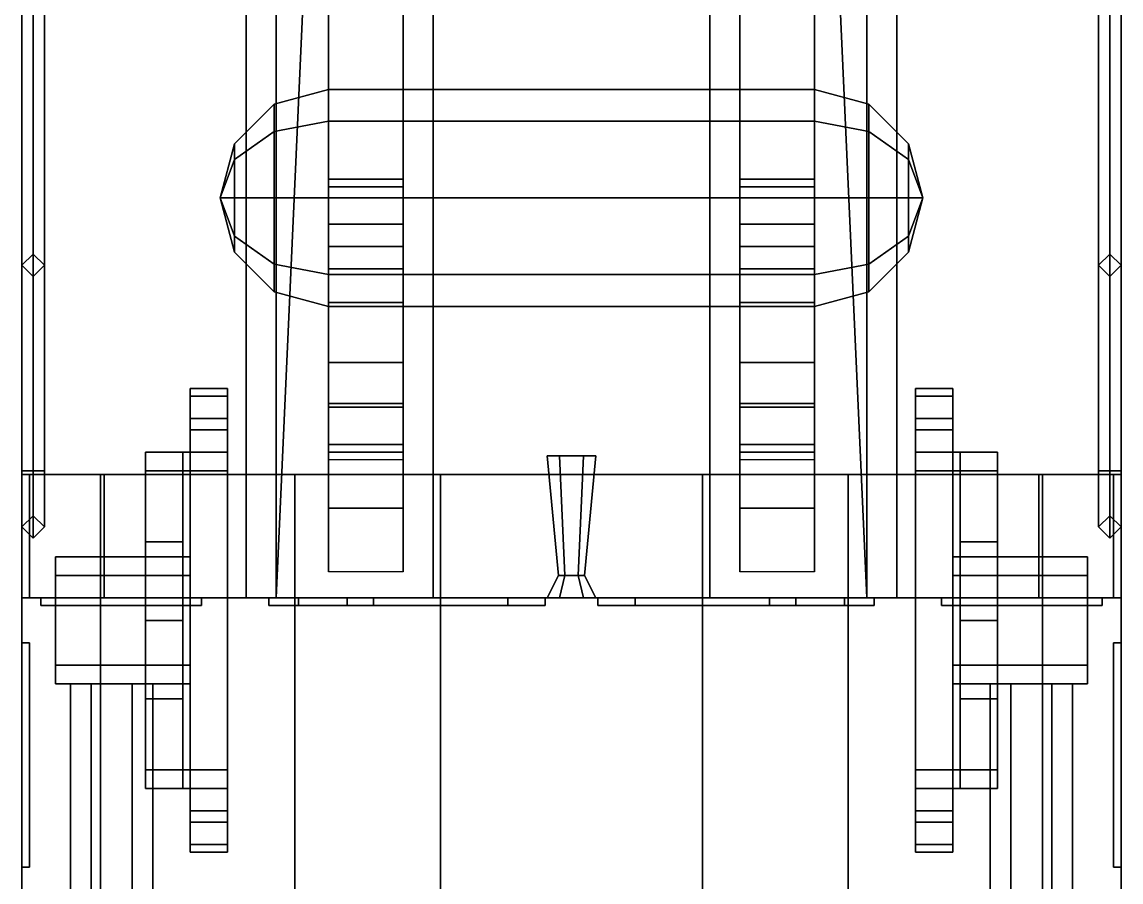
# Model space of a CAD drawing. Extents: x -1.6 to 1.6, y -8.5 to 8.5.
# Drawn here: x -1.47 to 1.47, y -3.16 to -0.859 of the extents above; entities that cross this region are included whole.
import ezdxf

# ---------------------------------------------------------------- set-up
doc = ezdxf.new("R2010")
doc.units = 0
doc.layers.get('0').update_dxf_attribs({"linetype": 'CONTINUOUS'})
doc.layers.add('TMP', color=5, linetype='CONTINUOUS')

msp = doc.modelspace()

# ---------------------------------------------------------------- linework, layer by layer
for points in [[(-1.47, 7.26, 1.54), (-1.47, 7.26, 1.16), (-1.47, -7.25, 1.16), (-1.47, -7.25, 1.54)], [(-1.47, -7.25, 1.16), (-1.47, 7.26, 1.16), (1.47, 7.26, 1.16), (1.47, -7.25, 1.16)], [(-1.47, 7.26, 1.54), (-1.47, -2.4, 1.54), (-0.87, -2.4, 1.54), (-0.87, 6.92, 1.54)], [(0.87, -2.4, 1.54), (1.47, -2.4, 1.54), (1.47, 7.26, 1.54), (0.87, 6.92, 1.54)], [(1.47, -7.25, 1.16), (1.47, 7.26, 1.16), (1.47, 7.26, 1.54), (1.47, -7.25, 1.54)], [(-0.87, 6.66, 3.18), (-0.87, 4.56, 3.18), (-0.87, -2.4, 3.53), (-0.87, 6.92, 3.53)], [(-0.87, 6.92, 3.53), (-0.87, -2.4, 3.53), (-0.79, -2.4, 3.62), (-0.79, 6.92, 3.62)], [(-0.87, 4.56, 1.68), (-0.87, 6.66, 1.68), (-0.87, 6.92, 1.54), (-0.87, -2.4, 1.54)], [(-0.71, 0.6, 3.6314), (-0.79, 6.92, 3.62), (-0.79, -2.4, 3.62), (-0.71, -0.62, 3.6314)], [(0.79, -2.4, 3.62), (0.79, 6.92, 3.62), (0.71, 0.6, 3.6314), (0.71, -0.62, 3.6314)], [(0.79, -2.4, 3.62), (0.87, -2.4, 3.53), (0.87, 6.92, 3.53), (0.79, 6.92, 3.62)], [(0.87, 4.56, 1.68), (0.87, -2.4, 1.54), (0.87, 6.92, 1.54), (0.87, 6.66, 1.68)], [(0.87, 4.56, 3.18), (0.87, 6.66, 3.18), (0.87, 6.92, 3.53), (0.87, -2.4, 3.53)], [(-0.87, 4.56, 3.18), (-0.87, 4.56, 1.68), (-0.87, -2.4, 1.54), (-0.87, -2.4, 3.53)], [(0.87, -2.4, 3.53), (0.87, -2.4, 1.54), (0.87, 4.56, 1.68), (0.87, 4.56, 3.18)], [(-0.65, 1.38, 0.38), (-0.65, 1.4, 0.28), (-0.65, -1.3, 0.28), (-0.65, -1.28, 0.38)], [(-0.65, -1.3, 0.28), (-0.65, 1.4, 0.28), (-0.45, 1.4, 0.28), (-0.45, -1.3, 0.28)], [(-0.45, -1.3, 0.28), (-0.45, 1.4, 0.28), (-0.45, 1.38, 0.38), (-0.45, -1.28, 0.38)], [(0.45, 1.38, 0.38), (0.45, 1.4, 0.28), (0.45, -1.3, 0.28), (0.45, -1.28, 0.38)], [(0.45, -1.3, 0.28), (0.45, 1.4, 0.28), (0.65, 1.4, 0.28), (0.65, -1.3, 0.28)], [(0.65, -1.3, 0.28), (0.65, 1.4, 0.28), (0.65, 1.38, 0.38), (0.65, -1.28, 0.38)], [(-0.45, -1.28, 0.38), (-0.45, 1.38, 0.38), (-0.65, 1.38, 0.38), (-0.65, -1.28, 0.38)], [(0.65, -1.28, 0.38), (0.65, 1.38, 0.38), (0.45, 1.38, 0.38), (0.45, -1.28, 0.38)], [(-0.79, -2.4, 3.62), (-0.37, -2.4, 3.68), (-0.37, -0.62, 3.68), (-0.71, -0.62, 3.6314)], [(-0.37, -0.62, 3.68), (-0.37, -2.4, 3.68), (0.37, -2.4, 3.68), (0.37, -0.62, 3.68)], [(0.37, -0.62, 3.68), (0.37, -2.4, 3.68), (0.79, -2.4, 3.62), (0.71, -0.62, 3.6314)], [(-0.795, -1.0789, 0.85), (-0.65, -1.04, 0.85), (-0.65, -1.1249, 0.6449), (-0.795, -1.1524, 0.6724)], [(-0.795, -1.1524, 1.0276), (-0.65, -1.1249, 1.0551), (-0.65, -1.04, 0.85), (-0.795, -1.0789, 0.85)], [(-0.65, -1.04, 0.85), (-0.65, -1.1249, 1.0551), (0.65, -1.1249, 1.0551), (0.65, -1.04, 0.85)], [(-0.65, -1.1249, 0.6449), (-0.65, -1.04, 0.85), (0.65, -1.04, 0.85), (0.65, -1.1249, 0.6449)], [(0.795, -1.1524, 0.6724), (0.65, -1.1249, 0.6449), (0.65, -1.04, 0.85), (0.795, -1.0789, 0.85)], [(0.795, -1.0789, 0.85), (0.65, -1.04, 0.85), (0.65, -1.1249, 1.0551), (0.795, -1.1524, 1.0276)], [(-0.9011, -1.185, 0.85), (-0.795, -1.0789, 0.85), (-0.795, -1.1524, 0.6724), (-0.9011, -1.2275, 0.7475)], [(-0.9011, -1.2275, 0.9525), (-0.795, -1.1524, 1.0276), (-0.795, -1.0789, 0.85), (-0.9011, -1.185, 0.85)], [(0.9011, -1.2275, 0.7475), (0.795, -1.1524, 0.6724), (0.795, -1.0789, 0.85), (0.9011, -1.185, 0.85)], [(0.9011, -1.185, 0.85), (0.795, -1.0789, 0.85), (0.795, -1.1524, 1.0276), (0.9011, -1.2275, 0.9525)], [(-0.795, -1.1524, 0.6724), (-0.65, -1.1249, 0.6449), (-0.65, -1.33, 0.56), (-0.795, -1.33, 0.5989)], [(-0.795, -1.33, 1.1011), (-0.65, -1.33, 1.14), (-0.65, -1.1249, 1.0551), (-0.795, -1.1524, 1.0276)], [(-0.65, -1.1249, 1.0551), (-0.65, -1.33, 1.14), (0.65, -1.33, 1.14), (0.65, -1.1249, 1.0551)], [(-0.65, -1.33, 0.56), (-0.65, -1.1249, 0.6449), (0.65, -1.1249, 0.6449), (0.65, -1.33, 0.56)], [(0.795, -1.33, 0.5989), (0.65, -1.33, 0.56), (0.65, -1.1249, 0.6449), (0.795, -1.1524, 0.6724)], [(0.795, -1.1524, 1.0276), (0.65, -1.1249, 1.0551), (0.65, -1.33, 1.14), (0.795, -1.33, 1.1011)], [(-0.9011, -1.2275, 0.7475), (-0.795, -1.1524, 0.6724), (-0.795, -1.33, 0.5989), (-0.9011, -1.33, 0.705)], [(-0.9011, -1.33, 0.995), (-0.795, -1.33, 1.1011), (-0.795, -1.1524, 1.0276), (-0.9011, -1.2275, 0.9525)], [(0.9011, -1.33, 0.705), (0.795, -1.33, 0.5989), (0.795, -1.1524, 0.6724), (0.9011, -1.2275, 0.7475)], [(0.9011, -1.2275, 0.9525), (0.795, -1.1524, 1.0276), (0.795, -1.33, 1.1011), (0.9011, -1.33, 0.995)], [(-0.94, -1.33, 0.85), (-0.9011, -1.185, 0.85), (-0.9011, -1.2275, 0.7475), (-0.94, -1.33, 0.85)], [(-0.94, -1.33, 0.85), (-0.9011, -1.2275, 0.9525), (-0.9011, -1.185, 0.85), (-0.94, -1.33, 0.85)], [(0.94, -1.33, 0.85), (0.9011, -1.2275, 0.7475), (0.9011, -1.185, 0.85), (0.94, -1.33, 0.85)], [(0.94, -1.33, 0.85), (0.9011, -1.185, 0.85), (0.9011, -1.2275, 0.9525), (0.94, -1.33, 0.85)], [(-0.94, -1.33, 0.85), (-0.9011, -1.2275, 0.7475), (-0.9011, -1.33, 0.705), (-0.94, -1.33, 0.85)], [(-0.94, -1.33, 0.85), (-0.9011, -1.33, 0.995), (-0.9011, -1.2275, 0.9525), (-0.94, -1.33, 0.85)], [(0.94, -1.33, 0.85), (0.9011, -1.33, 0.705), (0.9011, -1.2275, 0.7475), (0.94, -1.33, 0.85)], [(0.94, -1.33, 0.85), (0.9011, -1.2275, 0.9525), (0.9011, -1.33, 0.995), (0.94, -1.33, 0.85)], [(-0.65, -1.28, 0.38), (-0.65, -1.4, 0.44), (-0.45, -1.4, 0.44), (-0.45, -1.28, 0.38)], [(-0.65, -1.3, 0.28), (-0.65, -1.46, 0.34), (-0.65, -1.4, 0.44), (-0.65, -1.28, 0.38)], [(-0.45, -1.4, 0.44), (-0.45, -1.46, 0.34), (-0.45, -1.3, 0.28), (-0.45, -1.28, 0.38)], [(0.45, -1.28, 0.38), (0.45, -1.4, 0.44), (0.65, -1.4, 0.44), (0.65, -1.28, 0.38)], [(0.45, -1.3, 0.28), (0.45, -1.46, 0.34), (0.45, -1.4, 0.44), (0.45, -1.28, 0.38)], [(0.65, -1.4, 0.44), (0.65, -1.46, 0.34), (0.65, -1.3, 0.28), (0.65, -1.28, 0.38)], [(-0.45, -1.3, 0.28), (-0.45, -1.46, 0.34), (-0.65, -1.46, 0.34), (-0.65, -1.3, 0.28)], [(0.65, -1.3, 0.28), (0.65, -1.46, 0.34), (0.45, -1.46, 0.34), (0.45, -1.3, 0.28)], [(-0.94, -1.33, 0.85), (-0.9011, -1.33, 0.705), (-0.9011, -1.4325, 0.7475), (-0.94, -1.33, 0.85)], [(-0.94, -1.33, 0.85), (-0.9011, -1.4325, 0.7475), (-0.9011, -1.475, 0.85), (-0.94, -1.33, 0.85)], [(-0.94, -1.33, 0.85), (-0.9011, -1.475, 0.85), (-0.9011, -1.4325, 0.9525), (-0.94, -1.33, 0.85)], [(-0.94, -1.33, 0.85), (-0.9011, -1.4325, 0.9525), (-0.9011, -1.33, 0.995), (-0.94, -1.33, 0.85)], [(-0.9011, -1.33, 0.705), (-0.795, -1.33, 0.5989), (-0.795, -1.5076, 0.6724), (-0.9011, -1.4325, 0.7475)], [(-0.9011, -1.4325, 0.9525), (-0.795, -1.5076, 1.0276), (-0.795, -1.33, 1.1011), (-0.9011, -1.33, 0.995)], [(-0.795, -1.33, 0.5989), (-0.65, -1.33, 0.56), (-0.65, -1.5351, 0.6449), (-0.795, -1.5076, 0.6724)], [(-0.795, -1.5076, 1.0276), (-0.65, -1.5351, 1.0551), (-0.65, -1.33, 1.14), (-0.795, -1.33, 1.1011)], [(-0.65, -1.33, 1.14), (-0.65, -1.5351, 1.0551), (0.65, -1.5351, 1.0551), (0.65, -1.33, 1.14)], [(-0.65, -1.5351, 0.6449), (-0.65, -1.33, 0.56), (0.65, -1.33, 0.56), (0.65, -1.5351, 0.6449)], [(0.795, -1.5076, 0.6724), (0.65, -1.5351, 0.6449), (0.65, -1.33, 0.56), (0.795, -1.33, 0.5989)], [(0.795, -1.33, 1.1011), (0.65, -1.33, 1.14), (0.65, -1.5351, 1.0551), (0.795, -1.5076, 1.0276)], [(0.9011, -1.4325, 0.7475), (0.795, -1.5076, 0.6724), (0.795, -1.33, 0.5989), (0.9011, -1.33, 0.705)], [(0.9011, -1.33, 0.995), (0.795, -1.33, 1.1011), (0.795, -1.5076, 1.0276), (0.9011, -1.4325, 0.9525)], [(0.94, -1.33, 0.85), (0.9011, -1.475, 0.85), (0.9011, -1.4325, 0.7475), (0.94, -1.33, 0.85)], [(0.94, -1.33, 0.85), (0.9011, -1.4325, 0.7475), (0.9011, -1.33, 0.705), (0.94, -1.33, 0.85)], [(0.94, -1.33, 0.85), (0.9011, -1.33, 0.995), (0.9011, -1.4325, 0.9525), (0.94, -1.33, 0.85)], [(0.94, -1.33, 0.85), (0.9011, -1.4325, 0.9525), (0.9011, -1.475, 0.85), (0.94, -1.33, 0.85)], [(-0.65, -1.4, 0.44), (-0.65, -1.52, 0.55), (-0.45, -1.52, 0.55), (-0.45, -1.4, 0.44)], [(-0.65, -1.46, 0.34), (-0.65, -1.61, 0.48), (-0.65, -1.52, 0.55), (-0.65, -1.4, 0.44)], [(-0.45, -1.52, 0.55), (-0.45, -1.61, 0.48), (-0.45, -1.46, 0.34), (-0.45, -1.4, 0.44)], [(0.45, -1.46, 0.34), (0.45, -1.61, 0.48), (0.45, -1.52, 0.55), (0.45, -1.4, 0.44)], [(0.45, -1.4, 0.44), (0.45, -1.52, 0.55), (0.65, -1.52, 0.55), (0.65, -1.4, 0.44)], [(0.65, -1.52, 0.55), (0.65, -1.61, 0.48), (0.65, -1.46, 0.34), (0.65, -1.4, 0.44)], [(-0.9011, -1.4325, 0.7475), (-0.795, -1.5076, 0.6724), (-0.795, -1.5811, 0.85), (-0.9011, -1.475, 0.85)], [(-0.9011, -1.475, 0.85), (-0.795, -1.5811, 0.85), (-0.795, -1.5076, 1.0276), (-0.9011, -1.4325, 0.9525)], [(0.9011, -1.475, 0.85), (0.795, -1.5811, 0.85), (0.795, -1.5076, 0.6724), (0.9011, -1.4325, 0.7475)], [(0.9011, -1.4325, 0.9525), (0.795, -1.5076, 1.0276), (0.795, -1.5811, 0.85), (0.9011, -1.475, 0.85)], [(-0.45, -1.46, 0.34), (-0.45, -1.61, 0.48), (-0.65, -1.61, 0.48), (-0.65, -1.46, 0.34)], [(0.65, -1.46, 0.34), (0.65, -1.61, 0.48), (0.45, -1.61, 0.48), (0.45, -1.46, 0.34)], [(-0.795, -1.5076, 0.6724), (-0.65, -1.5351, 0.6449), (-0.65, -1.62, 0.85), (-0.795, -1.5811, 0.85)], [(-0.795, -1.5811, 0.85), (-0.65, -1.62, 0.85), (-0.65, -1.5351, 1.0551), (-0.795, -1.5076, 1.0276)], [(-0.65, -1.52, 0.55), (-0.65, -1.77, 0.99), (-0.45, -1.77, 0.99), (-0.45, -1.52, 0.55)], [(-0.65, -1.61, 0.48), (-0.65, -1.88, 0.95), (-0.65, -1.77, 0.99), (-0.65, -1.52, 0.55)], [(-0.45, -1.77, 0.99), (-0.45, -1.88, 0.95), (-0.45, -1.61, 0.48), (-0.45, -1.52, 0.55)], [(0.45, -1.52, 0.55), (0.45, -1.77, 0.99), (0.65, -1.77, 0.99), (0.65, -1.52, 0.55)], [(0.45, -1.61, 0.48), (0.45, -1.88, 0.95), (0.45, -1.77, 0.99), (0.45, -1.52, 0.55)], [(0.795, -1.5811, 0.85), (0.65, -1.62, 0.85), (0.65, -1.5351, 0.6449), (0.795, -1.5076, 0.6724)], [(0.795, -1.5076, 1.0276), (0.65, -1.5351, 1.0551), (0.65, -1.62, 0.85), (0.795, -1.5811, 0.85)], [(0.65, -1.77, 0.99), (0.65, -1.88, 0.95), (0.65, -1.61, 0.48), (0.65, -1.52, 0.55)], [(-0.65, -1.5351, 1.0551), (-0.65, -1.62, 0.85), (0.65, -1.62, 0.85), (0.65, -1.5351, 1.0551)], [(-0.65, -1.62, 0.85), (-0.65, -1.5351, 0.6449), (0.65, -1.5351, 0.6449), (0.65, -1.62, 0.85)], [(-0.45, -1.61, 0.48), (-0.45, -1.88, 0.95), (-0.65, -1.88, 0.95), (-0.65, -1.61, 0.48)], [(0.65, -1.61, 0.48), (0.65, -1.88, 0.95), (0.45, -1.88, 0.95), (0.45, -1.61, 0.48)], [(-0.65, -1.77, 0.99), (-0.65, -1.89, 1.11), (-0.45, -1.89, 1.11), (-0.45, -1.77, 0.99)], [(-0.65, -1.88, 0.95), (-0.65, -1.99, 1.04), (-0.65, -1.89, 1.11), (-0.65, -1.77, 0.99)], [(-0.45, -1.89, 1.11), (-0.45, -1.99, 1.04), (-0.45, -1.88, 0.95), (-0.45, -1.77, 0.99)], [(0.45, -1.77, 0.99), (0.45, -1.89, 1.11), (0.65, -1.89, 1.11), (0.65, -1.77, 0.99)], [(0.45, -1.88, 0.95), (0.45, -1.99, 1.04), (0.45, -1.89, 1.11), (0.45, -1.77, 0.99)], [(0.65, -1.89, 1.11), (0.65, -1.99, 1.04), (0.65, -1.88, 0.95), (0.65, -1.77, 0.99)], [(-0.45, -1.88, 0.95), (-0.45, -1.99, 1.04), (-0.65, -1.99, 1.04), (-0.65, -1.88, 0.95)], [(0.65, -1.88, 0.95), (0.65, -1.99, 1.04), (0.45, -1.99, 1.04), (0.45, -1.88, 0.95)], [(-0.65, -1.89, 1.11), (-0.65, -2.01, 1.13), (-0.45, -2.01, 1.13), (-0.45, -1.89, 1.11)], [(-0.65, -1.99, 1.04), (-0.65, -2.16, 1.06), (-0.65, -2.01, 1.13), (-0.65, -1.89, 1.11)], [(-0.45, -2.01, 1.13), (-0.45, -2.16, 1.06), (-0.45, -1.99, 1.04), (-0.45, -1.89, 1.11)], [(0.45, -1.99, 1.04), (0.45, -2.16, 1.06), (0.45, -2.01, 1.13), (0.45, -1.89, 1.11)], [(0.45, -1.89, 1.11), (0.45, -2.01, 1.13), (0.65, -2.01, 1.13), (0.65, -1.89, 1.11)], [(0.65, -2.01, 1.13), (0.65, -2.16, 1.06), (0.65, -1.99, 1.04), (0.65, -1.89, 1.11)], [(-0.45, -1.99, 1.04), (-0.45, -2.16, 1.06), (-0.65, -2.16, 1.06), (-0.65, -1.99, 1.04)], [(0.65, -1.99, 1.04), (0.65, -2.16, 1.06), (0.45, -2.16, 1.06), (0.45, -1.99, 1.04)], [(-0.65, -2.01, 1.13), (-0.65, -2.03, 1.16), (-0.45, -2.03, 1.16), (-0.45, -2.01, 1.13)], [(-0.65, -2.16, 1.06), (-0.65, -2.33, 1.16), (-0.65, -2.03, 1.16), (-0.65, -2.01, 1.13)], [(-0.45, -2.03, 1.16), (-0.45, -2.33, 1.16), (-0.45, -2.16, 1.06), (-0.45, -2.01, 1.13)], [(-0.035, -2.34, 4.08), (-0.0175, -2.34, 4.1103), (-0.0325, -2.02, 4.1363), (-0.065, -2.02, 4.08)], [(-0.0175, -2.34, 4.0497), (-0.035, -2.34, 4.08), (-0.065, -2.02, 4.08), (-0.0325, -2.02, 4.0237)], [(-0.0325, -2.02, 4.1363), (0.0325, -2.02, 4.1363), (0.065, -2.02, 4.08), (-0.065, -2.02, 4.08)], [(-0.065, -2.02, 4.08), (0.065, -2.02, 4.08), (0.0325, -2.02, 4.0237), (-0.0325, -2.02, 4.0237)], [(-0.0175, -2.34, 4.1103), (0.0175, -2.34, 4.1103), (0.0325, -2.02, 4.1363), (-0.0325, -2.02, 4.1363)], [(0.0175, -2.34, 4.0497), (-0.0175, -2.34, 4.0497), (-0.0325, -2.02, 4.0237), (0.0325, -2.02, 4.0237)], [(0.0175, -2.34, 4.1103), (0.035, -2.34, 4.08), (0.065, -2.02, 4.08), (0.0325, -2.02, 4.1363)], [(0.035, -2.34, 4.08), (0.0175, -2.34, 4.0497), (0.0325, -2.02, 4.0237), (0.065, -2.02, 4.08)], [(0.45, -2.16, 1.06), (0.45, -2.33, 1.16), (0.45, -2.03, 1.16), (0.45, -2.01, 1.13)], [(0.45, -2.01, 1.13), (0.45, -2.03, 1.16), (0.65, -2.03, 1.16), (0.65, -2.01, 1.13)], [(0.65, -2.03, 1.16), (0.65, -2.33, 1.16), (0.65, -2.16, 1.06), (0.65, -2.01, 1.13)], [(-1.26, -2.07, 3.99), (-1.47, -2.07, 3.72), (-1.47, -4.54, 3.72), (-1.26, -4.54, 3.99)], [(-1.47, -2.07, 3.69), (-1.47, -2.4, 3.69), (-1.47, -2.4, 3.72), (-1.47, -2.07, 3.72)], [(-1.26, -2.07, 3.99), (-1.25, -2.07, 3.97), (-1.45, -2.07, 3.72), (-1.47, -2.07, 3.72)], [(-1.47, -2.07, 3.72), (-1.45, -2.07, 3.72), (-1.45, -2.07, 3.69), (-1.47, -2.07, 3.69)], [(-1.45, -2.07, 3.69), (-1.45, -2.4, 3.69), (-1.47, -2.4, 3.69), (-1.47, -2.07, 3.69)], [(-1.25, -2.07, 3.97), (-1.25, -2.4, 3.97), (-1.45, -2.4, 3.72), (-1.45, -2.07, 3.72)], [(-1.45, -2.07, 3.72), (-1.45, -2.4, 3.72), (-1.45, -2.4, 3.69), (-1.45, -2.07, 3.69)], [(-0.74, -4.54, 4.18), (-0.74, -2.07, 4.18), (-1.26, -2.07, 3.99), (-1.26, -4.54, 3.99)], [(-0.74, -2.07, 4.18), (-0.74, -2.07, 4.16), (-1.25, -2.07, 3.97), (-1.26, -2.07, 3.99)], [(-0.74, -2.07, 4.16), (-0.74, -2.4, 4.16), (-1.25, -2.4, 3.97), (-1.25, -2.07, 3.97)], [(-0.35, -2.07, 4.25), (-0.74, -2.07, 4.18), (-0.74, -4.54, 4.18), (-0.35, -4.54, 4.25)], [(-0.35, -2.07, 4.23), (-0.35, -2.4, 4.23), (-0.74, -2.4, 4.16), (-0.74, -2.07, 4.16)], [(-0.35, -2.07, 4.25), (-0.35, -2.07, 4.23), (-0.74, -2.07, 4.16), (-0.74, -2.07, 4.18)], [(0.35, -4.54, 4.25), (0.35, -2.07, 4.25), (-0.35, -2.07, 4.25), (-0.35, -4.54, 4.25)], [(-0.35, -2.4, 4.23), (-0.35, -2.07, 4.23), (0.35, -2.07, 4.23), (0.35, -2.4, 4.23)], [(0.35, -2.07, 4.25), (0.35, -2.07, 4.23), (-0.35, -2.07, 4.23), (-0.35, -2.07, 4.25)], [(0.74, -4.54, 4.18), (0.74, -2.07, 4.18), (0.35, -2.07, 4.25), (0.35, -4.54, 4.25)], [(0.35, -2.4, 4.23), (0.35, -2.07, 4.23), (0.74, -2.07, 4.16), (0.74, -2.4, 4.16)], [(0.74, -2.07, 4.18), (0.74, -2.07, 4.16), (0.35, -2.07, 4.23), (0.35, -2.07, 4.25)], [(1.26, -2.07, 3.99), (0.74, -2.07, 4.18), (0.74, -4.54, 4.18), (1.26, -4.54, 3.99)], [(0.74, -2.4, 4.16), (0.74, -2.07, 4.16), (1.25, -2.07, 3.97), (1.25, -2.4, 3.97)], [(1.26, -2.07, 3.99), (1.25, -2.07, 3.97), (0.74, -2.07, 4.16), (0.74, -2.07, 4.18)], [(1.25, -2.4, 3.97), (1.25, -2.07, 3.97), (1.45, -2.07, 3.72), (1.45, -2.4, 3.72)], [(1.47, -2.07, 3.72), (1.45, -2.07, 3.72), (1.25, -2.07, 3.97), (1.26, -2.07, 3.99)], [(1.47, -4.54, 3.72), (1.47, -2.07, 3.72), (1.26, -2.07, 3.99), (1.26, -4.54, 3.99)], [(1.45, -2.4, 3.72), (1.45, -2.07, 3.72), (1.45, -2.07, 3.69), (1.45, -2.4, 3.69)], [(1.47, -2.07, 3.69), (1.45, -2.07, 3.69), (1.45, -2.07, 3.72), (1.47, -2.07, 3.72)], [(1.45, -2.4, 3.69), (1.45, -2.07, 3.69), (1.47, -2.07, 3.69), (1.47, -2.4, 3.69)], [(1.47, -2.4, 3.69), (1.47, -2.07, 3.69), (1.47, -2.07, 3.72), (1.47, -2.4, 3.72)], [(-0.45, -2.16, 1.06), (-0.45, -2.33, 1.16), (-0.65, -2.33, 1.16), (-0.65, -2.16, 1.06)], [(0.65, -2.16, 1.06), (0.65, -2.33, 1.16), (0.45, -2.33, 1.16), (0.45, -2.16, 1.06)], [(-0.035, -2.34, 4.08), (-0.0175, -2.34, 4.0497), (-0.0325, -2.4, 4.0237), (-0.065, -2.4, 4.08)], [(-0.0175, -2.34, 4.1103), (-0.035, -2.34, 4.08), (-0.065, -2.4, 4.08), (-0.0325, -2.4, 4.1363)], [(-0.0175, -2.34, 4.0497), (0.0175, -2.34, 4.0497), (0.0325, -2.4, 4.0237), (-0.0325, -2.4, 4.0237)], [(0.0175, -2.34, 4.1103), (-0.0175, -2.34, 4.1103), (-0.0325, -2.4, 4.1363), (0.0325, -2.4, 4.1363)], [(0.0175, -2.34, 4.0497), (0.035, -2.34, 4.08), (0.065, -2.4, 4.08), (0.0325, -2.4, 4.0237)], [(0.035, -2.34, 4.08), (0.0175, -2.34, 4.1103), (0.0325, -2.4, 4.1363), (0.065, -2.4, 4.08)], [(-1.47, -4.21, 2.06), (-1.47, -2.4, 1.54), (-1.47, -4.58, 1.54), (-1.47, -4.58, 2.06)], [(-1.47, -2.52, 2.91), (-1.47, -2.4, 1.54), (-1.47, -4.21, 2.06), (-1.47, -3.8, 2.91)], [(-1.47, -2.4, 3.72), (-1.47, -2.52, 3.54), (-1.47, -3.8, 3.54), (-1.47, -4.21, 3.72)], [(-1.47, -2.52, 2.91), (-1.47, -2.52, 3.54), (-1.47, -2.4, 3.72), (-1.47, -2.4, 1.54)], [(-1.47, -2.4, 1.54), (-1.47, -2.4, 3.72), (-1.42, -2.4, 3.63), (-1.42, -2.4, 2.91)], [(-0.87, -2.4, 1.54), (-1.47, -2.4, 1.54), (-1.42, -2.4, 2.91), (-0.99, -2.4, 2.91)], [(-1.47, -2.4, 3.72), (-1.25, -2.4, 3.97), (-1.14, -2.4, 3.86), (-1.42, -2.4, 3.63)], [(-1.42, -2.4, 2.91), (-1.42, -2.4, 3.63), (-1.42, -2.42, 3.63), (-1.42, -2.42, 2.91)], [(-0.99, -2.4, 2.91), (-1.42, -2.4, 2.91), (-1.42, -2.42, 2.91), (-0.99, -2.42, 2.91)], [(-1.42, -2.4, 3.63), (-1.14, -2.4, 3.86), (-1.14, -2.42, 3.86), (-1.42, -2.42, 3.63)], [(-0.74, -2.4, 4.16), (-0.74, -2.4, 4.16), (-0.81, -2.4, 4.02), (-1.25, -2.4, 3.97)], [(-1.25, -2.4, 3.97), (-0.81, -2.4, 4.02), (-0.99, -2.4, 3.86), (-1.14, -2.4, 3.86)], [(-1.14, -2.4, 3.86), (-0.99, -2.4, 3.86), (-0.99, -2.42, 3.86), (-1.14, -2.42, 3.86)], [(-0.99, -2.4, 3.86), (-0.99, -2.4, 2.91), (-0.99, -2.42, 2.91), (-0.99, -2.42, 3.86)], [(-0.87, -2.4, 3.53), (-0.99, -2.4, 3.86), (-0.81, -2.4, 4.02), (-0.81, -2.4, 3.71)], [(-0.87, -2.4, 3.53), (-0.87, -2.4, 1.54), (-0.99, -2.4, 2.91), (-0.99, -2.4, 3.86)], [(-0.79, -2.4, 3.62), (-0.79, -2.4, 3.62), (-0.87, -2.4, 3.53), (-0.81, -2.4, 3.71)], [(-0.81, -2.4, 3.71), (-0.81, -2.4, 4.02), (-0.81, -2.42, 4.02), (-0.81, -2.42, 3.71)], [(-0.73, -2.4, 3.71), (-0.81, -2.4, 3.71), (-0.81, -2.42, 3.71), (-0.73, -2.42, 3.71)], [(-0.81, -2.4, 4.02), (-0.53, -2.4, 4.1), (-0.53, -2.42, 4.1), (-0.81, -2.42, 4.02)], [(-0.74, -2.4, 4.16), (-0.74, -2.4, 4.16), (-0.53, -2.4, 4.1), (-0.81, -2.4, 4.02)], [(-0.79, -2.4, 3.62), (-0.79, -2.4, 3.62), (-0.81, -2.4, 3.71), (-0.73, -2.4, 3.71)], [(-0.37, -2.4, 3.68), (-0.37, -2.4, 3.68), (-0.79, -2.4, 3.62), (-0.73, -2.4, 3.71)], [(-0.74, -2.4, 4.16), (-0.35, -2.4, 4.23), (-0.17, -2.4, 4.14), (-0.53, -2.4, 4.1)], [(-0.6, -2.4, 3.8), (-0.73, -2.4, 3.71), (-0.73, -2.42, 3.71), (-0.6, -2.42, 3.8)], [(-0.37, -2.4, 3.68), (-0.37, -2.4, 3.68), (-0.73, -2.4, 3.71), (-0.6, -2.4, 3.8)], [(-0.07, -2.4, 3.8), (-0.6, -2.4, 3.8), (-0.6, -2.42, 3.8), (-0.07, -2.42, 3.8)], [(-0.37, -2.4, 3.68), (-0.37, -2.4, 3.68), (-0.6, -2.4, 3.8), (-0.07, -2.4, 3.8)], [(-0.53, -2.4, 4.1), (-0.17, -2.4, 4.14), (-0.17, -2.42, 4.14), (-0.53, -2.42, 4.1)], [(0.07, -2.4, 3.8), (0.37, -2.4, 3.68), (-0.37, -2.4, 3.68), (-0.07, -2.4, 3.8)], [(0.35, -2.4, 4.23), (0.07, -2.4, 4.14), (-0.07, -2.4, 4.14), (-0.35, -2.4, 4.23)], [(-0.35, -2.4, 4.23), (-0.35, -2.4, 4.23), (-0.07, -2.4, 4.14), (-0.17, -2.4, 4.14)], [(-0.17, -2.4, 4.14), (-0.07, -2.4, 4.14), (-0.07, -2.42, 4.14), (-0.17, -2.42, 4.14)], [(-0.07, -2.4, 4.14), (-0.07, -2.4, 3.8), (-0.07, -2.42, 3.8), (-0.07, -2.42, 4.14)], [(0.07, -2.4, 4.14), (0.07, -2.4, 3.8), (-0.07, -2.4, 3.8), (-0.07, -2.4, 4.14)], [(0.17, -2.42, 4.14), (0.07, -2.42, 4.14), (0.07, -2.4, 4.14), (0.17, -2.4, 4.14)], [(0.07, -2.42, 3.8), (0.6, -2.42, 3.8), (0.6, -2.4, 3.8), (0.07, -2.4, 3.8)], [(0.07, -2.42, 4.14), (0.07, -2.42, 3.8), (0.07, -2.4, 3.8), (0.07, -2.4, 4.14)], [(0.17, -2.4, 4.14), (0.07, -2.4, 4.14), (0.35, -2.4, 4.23)], [(0.53, -2.42, 4.1), (0.17, -2.42, 4.14), (0.17, -2.4, 4.14), (0.53, -2.4, 4.1)], [(0.53, -2.4, 4.1), (0.17, -2.4, 4.14), (0.35, -2.4, 4.23), (0.74, -2.4, 4.16)], [(0.79, -2.4, 3.62), (0.37, -2.4, 3.68), (0.73, -2.4, 3.71)], [(0.6, -2.4, 3.8), (0.73, -2.4, 3.71), (0.37, -2.4, 3.68)], [(0.81, -2.42, 4.02), (0.53, -2.42, 4.1), (0.53, -2.4, 4.1), (0.81, -2.4, 4.02)], [(0.81, -2.4, 4.02), (0.53, -2.4, 4.1), (0.74, -2.4, 4.16)], [(0.6, -2.42, 3.8), (0.73, -2.42, 3.71), (0.73, -2.4, 3.71), (0.6, -2.4, 3.8)], [(0.73, -2.42, 3.71), (0.81, -2.42, 3.71), (0.81, -2.4, 3.71), (0.73, -2.4, 3.71)], [(0.79, -2.4, 3.62), (0.73, -2.4, 3.71), (0.81, -2.4, 3.71)], [(1.14, -2.4, 3.86), (0.99, -2.4, 3.86), (0.74, -2.4, 4.16), (1.25, -2.4, 3.97)], [(0.81, -2.4, 4.02), (0.74, -2.4, 4.16), (0.99, -2.4, 3.86)], [(0.79, -2.4, 3.62), (0.81, -2.4, 3.71), (0.87, -2.4, 3.53)], [(0.81, -2.42, 3.71), (0.81, -2.42, 4.02), (0.81, -2.4, 4.02), (0.81, -2.4, 3.71)], [(0.81, -2.4, 3.71), (0.81, -2.4, 4.02), (0.99, -2.4, 3.86), (0.87, -2.4, 3.53)], [(0.99, -2.4, 2.91), (1.42, -2.4, 2.91), (1.47, -2.4, 1.54), (0.87, -2.4, 1.54)], [(0.99, -2.4, 3.86), (0.99, -2.4, 2.91), (0.87, -2.4, 1.54), (0.87, -2.4, 3.53)], [(0.99, -2.42, 3.86), (0.99, -2.42, 2.91), (0.99, -2.4, 2.91), (0.99, -2.4, 3.86)], [(1.14, -2.42, 3.86), (0.99, -2.42, 3.86), (0.99, -2.4, 3.86), (1.14, -2.4, 3.86)], [(0.99, -2.42, 2.91), (1.42, -2.42, 2.91), (1.42, -2.4, 2.91), (0.99, -2.4, 2.91)], [(1.42, -2.42, 3.63), (1.14, -2.42, 3.86), (1.14, -2.4, 3.86), (1.42, -2.4, 3.63)], [(1.42, -2.4, 3.63), (1.14, -2.4, 3.86), (1.25, -2.4, 3.97), (1.47, -2.4, 3.72)], [(1.42, -2.42, 2.91), (1.42, -2.42, 3.63), (1.42, -2.4, 3.63), (1.42, -2.4, 2.91)], [(1.42, -2.4, 2.91), (1.42, -2.4, 3.63), (1.47, -2.4, 3.72), (1.47, -2.4, 1.54)], [(1.47, -4.58, 1.54), (1.47, -2.4, 1.54), (1.47, -4.21, 2.06), (1.47, -4.58, 2.06)], [(1.47, -4.21, 2.06), (1.47, -2.4, 1.54), (1.47, -2.52, 2.91), (1.47, -3.8, 2.91)], [(1.47, -3.8, 3.54), (1.47, -2.52, 3.54), (1.47, -2.4, 3.72), (1.47, -4.21, 3.72)], [(1.47, -2.52, 2.91), (1.47, -2.4, 1.54), (1.47, -2.4, 3.72), (1.47, -2.52, 3.54)], [(-0.99, -2.42, 3.86), (-0.99, -2.42, 2.91), (-1.42, -2.42, 2.91), (-1.14, -2.42, 3.86)], [(-1.14, -2.42, 3.86), (-1.42, -2.42, 2.91), (-1.42, -2.42, 3.63)], [(-0.73, -2.42, 3.71), (-0.81, -2.42, 3.71), (-0.81, -2.42, 4.02)], [(-0.6, -2.42, 3.8), (-0.73, -2.42, 3.71), (-0.81, -2.42, 4.02), (-0.53, -2.42, 4.1)], [(-0.53, -2.42, 4.1), (-0.17, -2.42, 4.14), (-0.07, -2.42, 3.8), (-0.6, -2.42, 3.8)], [(-0.17, -2.42, 4.14), (-0.07, -2.42, 4.14), (-0.07, -2.42, 3.8)], [(0.17, -2.42, 4.14), (0.07, -2.42, 3.8), (0.07, -2.42, 3.8), (0.07, -2.42, 4.14)], [(0.6, -2.42, 3.8), (0.07, -2.42, 3.8), (0.17, -2.42, 4.14), (0.53, -2.42, 4.1)], [(0.53, -2.42, 4.1), (0.81, -2.42, 4.02), (0.73, -2.42, 3.71), (0.6, -2.42, 3.8)], [(0.81, -2.42, 4.02), (0.81, -2.42, 4.02), (0.81, -2.42, 3.71), (0.73, -2.42, 3.71)], [(1.14, -2.42, 3.86), (1.42, -2.42, 2.91), (0.99, -2.42, 2.91), (0.99, -2.42, 3.86)], [(1.42, -2.42, 3.63), (1.42, -2.42, 3.63), (1.42, -2.42, 2.91), (1.14, -2.42, 3.86)], [(-1.45, -2.52, 2.91), (-1.45, -2.52, 3.54), (-1.47, -2.52, 3.54), (-1.47, -2.52, 2.91)], [(-1.45, -2.52, 3.54), (-1.45, -3.12, 3.54), (-1.47, -3.12, 3.54), (-1.47, -2.52, 3.54)], [(-1.45, -3.12, 2.91), (-1.45, -2.52, 2.91), (-1.47, -2.52, 2.91), (-1.47, -3.12, 2.91)], [(-1.45, -2.52, 2.91), (-1.45, -3.12, 2.91), (-1.45, -3.12, 3.54), (-1.45, -2.52, 3.54)], [(1.45, -2.52, 3.54), (1.45, -2.52, 2.91), (1.47, -2.52, 2.91), (1.47, -2.52, 3.54)], [(1.45, -2.52, 2.91), (1.45, -3.12, 2.91), (1.47, -3.12, 2.91), (1.47, -2.52, 2.91)], [(1.45, -3.12, 3.54), (1.45, -2.52, 3.54), (1.47, -2.52, 3.54), (1.47, -3.12, 3.54)], [(1.45, -2.52, 3.54), (1.45, -3.12, 3.54), (1.45, -3.12, 2.91), (1.45, -2.52, 2.91)], [(-1.47, -3.12, 3.54), (-1.47, -3.12, 2.91), (-1.47, -3.2, 2.91), (-1.47, -3.2, 3.54)], [(-1.45, -3.12, 3.54), (-1.45, -3.12, 2.91), (-1.47, -3.12, 2.91), (-1.47, -3.12, 3.54)], [(1.45, -3.12, 2.91), (1.45, -3.12, 3.54), (1.47, -3.12, 3.54), (1.47, -3.12, 2.91)], [(1.47, -3.12, 2.91), (1.47, -3.12, 3.54), (1.47, -3.2, 3.54), (1.47, -3.2, 2.91)]]:
    msp.add_3dface(points)
at = {"layer": 'TMP'}
for points in [[(-1.47, -2.06, 2.4), (-1.44, -2.06, 2.43), (-1.44, 7.26, 2.43), (-1.47, 7.23, 2.4)], [(-1.44, -2.06, 2.43), (-1.41, -2.06, 2.4), (-1.41, 7.23, 2.4), (-1.44, 7.26, 2.43)], [(1.41, -2.06, 2.4), (1.44, -2.06, 2.43), (1.44, 7.26, 2.43), (1.41, 7.23, 2.4)], [(1.44, -2.06, 2.43), (1.47, -2.06, 2.4), (1.47, 7.23, 2.4), (1.44, 7.26, 2.43)], [(-1.44, -2.06, 2.37), (-1.47, -2.06, 2.4), (-1.47, 7.23, 2.4), (-1.44, 7.2, 2.37)], [(-1.41, -2.06, 2.4), (-1.44, -2.06, 2.37), (-1.44, 7.2, 2.37), (-1.41, 7.23, 2.4)], [(1.44, -2.06, 2.37), (1.41, -2.06, 2.4), (1.41, 7.23, 2.4), (1.44, 7.2, 2.37)], [(1.47, -2.06, 2.4), (1.44, -2.06, 2.37), (1.44, 7.2, 2.37), (1.47, 7.23, 2.4)], [(-1.47, -1.51, 2.4), (-1.44, -1.48, 2.37), (-1.44, -1.48, 1.54), (-1.47, -1.51, 1.54)], [(-1.44, -1.48, 2.37), (-1.41, -1.51, 2.4), (-1.41, -1.51, 1.54), (-1.44, -1.48, 1.54)], [(1.41, -1.51, 2.4), (1.44, -1.48, 2.37), (1.44, -1.48, 1.54), (1.41, -1.51, 1.54)], [(1.44, -1.48, 2.37), (1.47, -1.51, 2.4), (1.47, -1.51, 1.54), (1.44, -1.48, 1.54)], [(-1.44, -1.54, 2.37), (-1.47, -1.51, 2.4), (-1.47, -1.51, 1.54), (-1.44, -1.54, 1.54)], [(-1.41, -1.51, 2.4), (-1.44, -1.54, 2.37), (-1.44, -1.54, 1.54), (-1.41, -1.51, 1.54)], [(1.44, -1.54, 2.37), (1.41, -1.51, 2.4), (1.41, -1.51, 1.54), (1.44, -1.54, 1.54)], [(1.47, -1.51, 2.4), (1.44, -1.54, 2.37), (1.44, -1.54, 1.54), (1.47, -1.51, 1.54)], [(-1.02, -3.08, 0.31), (-1.02, -3, 0.39), (-1.02, -1.92, 0.39), (-1.02, -1.84, 0.31)], [(-0.92, -1.84, 0.31), (-0.92, -3.08, 0.31), (-1.02, -3.08, 0.31), (-1.02, -1.84, 0.31)], [(-1.02, -1.84, 0.67), (-1.02, -1.92, 0.66), (-1.02, -1.92, 0.78), (-1.02, -1.86, 0.84)], [(-1.02, -1.84, 0.31), (-1.02, -1.92, 0.39), (-1.02, -1.92, 0.66), (-1.02, -1.84, 0.67)], [(-0.92, -1.84, 0.67), (-0.92, -1.84, 0.31), (-1.02, -1.84, 0.31), (-1.02, -1.84, 0.67)], [(-0.92, -1.86, 0.84), (-0.92, -1.84, 0.67), (-1.02, -1.84, 0.67), (-1.02, -1.86, 0.84)], [(-0.92, -1.84, 0.31), (-0.92, -1.92, 0.39), (-0.92, -3, 0.39), (-0.92, -3.08, 0.31)], [(-0.92, -1.92, 0.78), (-0.92, -1.92, 0.66), (-0.92, -1.84, 0.67), (-0.92, -1.86, 0.84)], [(-0.92, -1.92, 0.66), (-0.92, -1.92, 0.39), (-0.92, -1.84, 0.31), (-0.92, -1.84, 0.67)], [(1.02, -1.84, 0.67), (1.02, -1.84, 0.31), (0.92, -1.84, 0.31), (0.92, -1.84, 0.67)], [(0.92, -3.08, 0.31), (0.92, -3, 0.39), (0.92, -1.92, 0.39), (0.92, -1.84, 0.31)], [(0.92, -1.84, 0.31), (0.92, -1.92, 0.39), (0.92, -1.92, 0.66), (0.92, -1.84, 0.67)], [(0.92, -3.08, 0.31), (0.92, -1.84, 0.31), (1.02, -1.84, 0.31), (1.02, -3.08, 0.31)], [(1.02, -1.86, 0.84), (1.02, -1.84, 0.67), (0.92, -1.84, 0.67), (0.92, -1.86, 0.84)], [(0.92, -1.84, 0.67), (0.92, -1.92, 0.66), (0.92, -1.92, 0.78), (0.92, -1.86, 0.84)], [(1.02, -1.84, 0.31), (1.02, -1.92, 0.39), (1.02, -3, 0.39), (1.02, -3.08, 0.31)], [(1.02, -1.92, 0.66), (1.02, -1.92, 0.39), (1.02, -1.84, 0.31), (1.02, -1.84, 0.67)], [(1.02, -1.92, 0.78), (1.02, -1.92, 0.66), (1.02, -1.84, 0.67), (1.02, -1.86, 0.84)], [(-0.92, -1.95, 0.92), (-0.92, -1.86, 0.84), (-1.02, -1.86, 0.84), (-1.02, -1.95, 0.92)], [(-1.02, -1.86, 0.84), (-1.02, -1.92, 0.78), (-1.02, -2.01, 0.83), (-1.02, -1.95, 0.92)], [(-0.92, -2.01, 0.83), (-0.92, -1.92, 0.78), (-0.92, -1.86, 0.84), (-0.92, -1.95, 0.92)], [(0.92, -1.86, 0.84), (0.92, -1.92, 0.78), (0.92, -2.01, 0.83), (0.92, -1.95, 0.92)], [(1.02, -1.95, 0.92), (1.02, -1.86, 0.84), (0.92, -1.86, 0.84), (0.92, -1.95, 0.92)], [(1.02, -2.01, 0.83), (1.02, -1.92, 0.78), (1.02, -1.86, 0.84), (1.02, -1.95, 0.92)], [(-0.92, -3, 0.39), (-0.92, -1.92, 0.39), (-1.02, -1.92, 0.39), (-1.02, -3, 0.39)], [(-1.02, -2.01, 0.83), (-1.02, -1.92, 0.78), (-0.92, -1.92, 0.78), (-0.92, -2.01, 0.83)], [(-1.02, -1.92, 0.78), (-1.02, -1.92, 0.66), (-0.92, -1.92, 0.66), (-0.92, -1.92, 0.78)], [(-1.02, -1.92, 0.66), (-1.02, -1.92, 0.39), (-0.92, -1.92, 0.39), (-0.92, -1.92, 0.66)], [(0.92, -1.92, 0.39), (0.92, -3, 0.39), (1.02, -3, 0.39), (1.02, -1.92, 0.39)], [(0.92, -1.92, 0.66), (0.92, -1.92, 0.39), (1.02, -1.92, 0.39), (1.02, -1.92, 0.66)], [(0.92, -1.92, 0.78), (0.92, -1.92, 0.66), (1.02, -1.92, 0.66), (1.02, -1.92, 0.78)], [(0.92, -2.01, 0.83), (0.92, -1.92, 0.78), (1.02, -1.92, 0.78), (1.02, -2.01, 0.83)], [(-1.02, -2.91, 0.83), (-1.02, -2.97, 0.92), (-1.02, -1.95, 0.92), (-1.02, -2.01, 0.83)], [(-1.02, -1.95, 0.92), (-1.02, -2.97, 0.92), (-0.92, -2.97, 0.92), (-0.92, -1.95, 0.92)], [(-0.92, -1.95, 0.92), (-0.92, -2.97, 0.92), (-0.92, -2.91, 0.83), (-0.92, -2.01, 0.83)], [(0.92, -2.97, 0.92), (0.92, -1.95, 0.92), (0.92, -2.01, 0.83), (0.92, -2.91, 0.83)], [(1.02, -2.97, 0.92), (1.02, -1.95, 0.92), (0.92, -1.95, 0.92), (0.92, -2.97, 0.92)], [(1.02, -2.01, 0.83), (1.02, -1.95, 0.92), (1.02, -2.97, 0.92), (1.02, -2.91, 0.83)], [(-1.02, -2.06, 0.39), (-1.14, -2.06, 0.69), (-1.14, -2.01, 0.78), (-1.02, -2.01, 0.39)], [(-1.02, -2.01, 0.39), (-1.14, -2.01, 0.78), (-1.04, -2.01, 0.78), (-0.92, -2.01, 0.39)], [(-1.14, -2.25, 0.76), (-1.14, -2.25, 0.9), (-1.14, -2.01, 0.78), (-1.14, -2.06, 0.69)], [(-1.14, -2.01, 0.78), (-1.14, -2.25, 0.9), (-1.04, -2.25, 0.9), (-1.04, -2.01, 0.78)], [(-1.04, -2.01, 0.78), (-1.04, -2.06, 0.69), (-0.92, -2.06, 0.39), (-0.92, -2.01, 0.39)], [(-1.04, -2.01, 0.78), (-1.04, -2.25, 0.9), (-1.04, -2.25, 0.76), (-1.04, -2.06, 0.69)], [(-0.92, -2.01, 0.83), (-0.92, -2.91, 0.83), (-1.02, -2.91, 0.83), (-1.02, -2.01, 0.83)], [(0.92, -2.91, 0.83), (0.92, -2.01, 0.83), (1.02, -2.01, 0.83), (1.02, -2.91, 0.83)], [(0.92, -2.01, 0.39), (1.04, -2.01, 0.78), (1.14, -2.01, 0.78), (1.02, -2.01, 0.39)], [(1.04, -2.06, 0.69), (1.04, -2.01, 0.78), (0.92, -2.01, 0.39), (0.92, -2.06, 0.39)], [(1.02, -2.01, 0.39), (1.14, -2.01, 0.78), (1.14, -2.06, 0.69), (1.02, -2.06, 0.39)], [(1.04, -2.01, 0.78), (1.04, -2.25, 0.9), (1.14, -2.25, 0.9), (1.14, -2.01, 0.78)], [(1.04, -2.25, 0.76), (1.04, -2.25, 0.9), (1.04, -2.01, 0.78), (1.04, -2.06, 0.69)], [(1.14, -2.01, 0.78), (1.14, -2.25, 0.9), (1.14, -2.25, 0.76), (1.14, -2.06, 0.69)], [(-1.47, -2.21, 2.53), (-1.44, -2.18, 2.53), (-1.44, -2.06, 2.43), (-1.47, -2.06, 2.4)], [(-1.44, -2.24, 2.53), (-1.47, -2.21, 2.53), (-1.47, -2.06, 2.4), (-1.44, -2.06, 2.37)], [(-1.44, -2.18, 2.53), (-1.41, -2.21, 2.53), (-1.41, -2.06, 2.4), (-1.44, -2.06, 2.43)], [(-1.41, -2.21, 2.53), (-1.44, -2.24, 2.53), (-1.44, -2.06, 2.37), (-1.41, -2.06, 2.4)], [(-0.92, -2.06, 0.39), (-1.04, -2.06, 0.69), (-1.14, -2.06, 0.69), (-1.02, -2.06, 0.39)], [(-1.04, -2.06, 0.69), (-1.04, -2.25, 0.76), (-1.14, -2.25, 0.76), (-1.14, -2.06, 0.69)], [(1.02, -2.06, 0.39), (1.14, -2.06, 0.69), (1.04, -2.06, 0.69), (0.92, -2.06, 0.39)], [(1.14, -2.06, 0.69), (1.14, -2.25, 0.76), (1.04, -2.25, 0.76), (1.04, -2.06, 0.69)], [(1.44, -2.24, 2.53), (1.41, -2.21, 2.53), (1.41, -2.06, 2.4), (1.44, -2.06, 2.37)], [(1.41, -2.21, 2.53), (1.44, -2.18, 2.53), (1.44, -2.06, 2.43), (1.41, -2.06, 2.4)], [(1.47, -2.21, 2.53), (1.44, -2.24, 2.53), (1.44, -2.06, 2.37), (1.47, -2.06, 2.4)], [(1.44, -2.18, 2.53), (1.47, -2.21, 2.53), (1.47, -2.06, 2.4), (1.44, -2.06, 2.43)], [(-1.47, -2.21, 3.69), (-1.44, -2.18, 3.69), (-1.44, -2.18, 2.53), (-1.47, -2.21, 2.53)], [(-1.44, -2.18, 3.69), (-1.41, -2.21, 3.69), (-1.41, -2.21, 2.53), (-1.44, -2.18, 2.53)], [(1.41, -2.21, 3.69), (1.44, -2.18, 3.69), (1.44, -2.18, 2.53), (1.41, -2.21, 2.53)], [(1.44, -2.18, 3.69), (1.47, -2.21, 3.69), (1.47, -2.21, 2.53), (1.44, -2.18, 2.53)], [(-1.44, -2.24, 3.69), (-1.47, -2.21, 3.69), (-1.47, -2.21, 2.53), (-1.44, -2.24, 2.53)], [(-1.41, -2.21, 3.69), (-1.44, -2.24, 3.69), (-1.44, -2.24, 2.53), (-1.41, -2.21, 2.53)], [(1.44, -2.24, 3.69), (1.41, -2.21, 3.69), (1.41, -2.21, 2.53), (1.44, -2.24, 2.53)], [(1.47, -2.21, 3.69), (1.44, -2.24, 3.69), (1.44, -2.24, 2.53), (1.47, -2.21, 2.53)], [(-1.14, -2.25, 0.9), (-1.14, -2.46, 0.94), (-1.04, -2.46, 0.94), (-1.04, -2.25, 0.9)], [(-1.14, -2.46, 0.79), (-1.14, -2.46, 0.94), (-1.14, -2.25, 0.9), (-1.14, -2.25, 0.76)], [(-1.04, -2.25, 0.76), (-1.04, -2.46, 0.79), (-1.14, -2.46, 0.79), (-1.14, -2.25, 0.76)], [(-1.04, -2.25, 0.9), (-1.04, -2.46, 0.94), (-1.04, -2.46, 0.79), (-1.04, -2.25, 0.76)], [(1.14, -2.25, 0.76), (1.14, -2.46, 0.79), (1.04, -2.46, 0.79), (1.04, -2.25, 0.76)], [(1.04, -2.46, 0.79), (1.04, -2.46, 0.94), (1.04, -2.25, 0.9), (1.04, -2.25, 0.76)], [(1.04, -2.25, 0.9), (1.04, -2.46, 0.94), (1.14, -2.46, 0.94), (1.14, -2.25, 0.9)], [(1.14, -2.25, 0.9), (1.14, -2.46, 0.94), (1.14, -2.46, 0.79), (1.14, -2.25, 0.76)], [(-1.38, -2.63, 0.43), (-1.38, -2.29, 0.43), (-1.02, -2.29, 0.43), (-1.02, -2.63, 0.43)], [(-1.38, -2.63, 0.69), (-1.38, -2.29, 0.69), (-1.38, -2.29, 0.43), (-1.38, -2.63, 0.43)], [(-1.38, -2.58, 0.75), (-1.38, -2.34, 0.75), (-1.38, -2.29, 0.69), (-1.38, -2.63, 0.69)], [(-1.38, -2.29, 0.69), (-1.38, -2.34, 0.75), (-1.02, -2.34, 0.75), (-1.02, -2.29, 0.69)], [(-1.38, -2.29, 0.43), (-1.38, -2.29, 0.69), (-1.02, -2.29, 0.69), (-1.02, -2.29, 0.43)], [(1.02, -2.29, 0.69), (1.02, -2.34, 0.75), (1.38, -2.34, 0.75), (1.38, -2.29, 0.69)], [(1.02, -2.29, 0.43), (1.02, -2.29, 0.69), (1.38, -2.29, 0.69), (1.38, -2.29, 0.43)], [(1.38, -2.29, 0.43), (1.38, -2.63, 0.43), (1.02, -2.63, 0.43), (1.02, -2.29, 0.43)], [(1.38, -2.34, 0.75), (1.38, -2.58, 0.75), (1.38, -2.63, 0.69), (1.38, -2.29, 0.69)], [(1.38, -2.29, 0.69), (1.38, -2.63, 0.69), (1.38, -2.63, 0.43), (1.38, -2.29, 0.43)], [(-1.02, -2.58, 0.75), (-1.02, -2.34, 0.75), (-1.38, -2.34, 0.75), (-1.38, -2.58, 0.75)], [(1.02, -2.34, 0.75), (1.02, -2.58, 0.75), (1.38, -2.58, 0.75), (1.38, -2.34, 0.75)], [(-1.14, -2.67, 0.76), (-1.14, -2.46, 0.79), (-1.04, -2.46, 0.79), (-1.04, -2.67, 0.76)], [(-1.04, -2.67, 0.9), (-1.04, -2.46, 0.94), (-1.14, -2.46, 0.94), (-1.14, -2.67, 0.9)], [(-1.14, -2.67, 0.9), (-1.14, -2.46, 0.94), (-1.14, -2.46, 0.79), (-1.14, -2.67, 0.76)], [(-1.04, -2.46, 0.79), (-1.04, -2.46, 0.94), (-1.04, -2.67, 0.9), (-1.04, -2.67, 0.76)], [(1.04, -2.67, 0.9), (1.04, -2.46, 0.94), (1.04, -2.46, 0.79), (1.04, -2.67, 0.76)], [(1.14, -2.67, 0.9), (1.14, -2.46, 0.94), (1.04, -2.46, 0.94), (1.04, -2.67, 0.9)], [(1.04, -2.67, 0.76), (1.04, -2.46, 0.79), (1.14, -2.46, 0.79), (1.14, -2.67, 0.76)], [(1.14, -2.46, 0.79), (1.14, -2.46, 0.94), (1.14, -2.67, 0.9), (1.14, -2.67, 0.76)], [(-1.02, -2.63, 0.69), (-1.02, -2.58, 0.75), (-1.38, -2.58, 0.75), (-1.38, -2.63, 0.69)], [(1.38, -2.63, 0.69), (1.38, -2.58, 0.75), (1.02, -2.58, 0.75), (1.02, -2.63, 0.69)], [(-1.02, -2.63, 0.43), (-1.02, -2.63, 0.69), (-1.38, -2.63, 0.69), (-1.38, -2.63, 0.43)], [(-1.34, -4.2, 0.54), (-1.285, -4.2, 0.6353), (-1.285, -2.63, 0.6353), (-1.34, -2.63, 0.54)], [(-1.285, -4.2, 0.4447), (-1.34, -4.2, 0.54), (-1.34, -2.63, 0.54), (-1.285, -2.63, 0.4447)], [(-1.285, -4.2, 0.6353), (-1.175, -4.2, 0.6353), (-1.175, -2.63, 0.6353), (-1.285, -2.63, 0.6353)], [(-1.175, -4.2, 0.4447), (-1.285, -4.2, 0.4447), (-1.285, -2.63, 0.4447), (-1.175, -2.63, 0.4447)], [(-1.175, -4.2, 0.6353), (-1.12, -4.2, 0.54), (-1.12, -2.63, 0.54), (-1.175, -2.63, 0.6353)], [(-1.12, -4.2, 0.54), (-1.175, -4.2, 0.4447), (-1.175, -2.63, 0.4447), (-1.12, -2.63, 0.54)], [(1.38, -2.63, 0.43), (1.38, -2.63, 0.69), (1.02, -2.63, 0.69), (1.02, -2.63, 0.43)], [(1.12, -4.2, 0.54), (1.175, -4.2, 0.6353), (1.175, -2.63, 0.6353), (1.12, -2.63, 0.54)], [(1.175, -4.2, 0.4447), (1.12, -4.2, 0.54), (1.12, -2.63, 0.54), (1.175, -2.63, 0.4447)], [(1.175, -4.2, 0.6353), (1.285, -4.2, 0.6353), (1.285, -2.63, 0.6353), (1.175, -2.63, 0.6353)], [(1.285, -4.2, 0.4447), (1.175, -4.2, 0.4447), (1.175, -2.63, 0.4447), (1.285, -2.63, 0.4447)], [(1.285, -4.2, 0.6353), (1.34, -4.2, 0.54), (1.34, -2.63, 0.54), (1.285, -2.63, 0.6353)], [(1.34, -4.2, 0.54), (1.285, -4.2, 0.4447), (1.285, -2.63, 0.4447), (1.34, -2.63, 0.54)], [(-1.04, -2.91, 0.78), (-1.04, -2.67, 0.9), (-1.14, -2.67, 0.9), (-1.14, -2.91, 0.78)], [(-1.14, -2.86, 0.69), (-1.14, -2.67, 0.76), (-1.04, -2.67, 0.76), (-1.04, -2.86, 0.69)], [(-1.14, -2.91, 0.78), (-1.14, -2.67, 0.9), (-1.14, -2.67, 0.76), (-1.14, -2.86, 0.69)], [(-1.04, -2.67, 0.76), (-1.04, -2.67, 0.9), (-1.04, -2.91, 0.78), (-1.04, -2.86, 0.69)], [(1.04, -2.91, 0.78), (1.04, -2.67, 0.9), (1.04, -2.67, 0.76), (1.04, -2.86, 0.69)], [(1.04, -2.86, 0.69), (1.04, -2.67, 0.76), (1.14, -2.67, 0.76), (1.14, -2.86, 0.69)], [(1.14, -2.91, 0.78), (1.14, -2.67, 0.9), (1.04, -2.67, 0.9), (1.04, -2.91, 0.78)], [(1.14, -2.67, 0.76), (1.14, -2.67, 0.9), (1.14, -2.91, 0.78), (1.14, -2.86, 0.69)], [(-1.02, -2.91, 0.39), (-1.14, -2.91, 0.78), (-1.14, -2.86, 0.69), (-1.02, -2.86, 0.39)], [(-1.02, -2.86, 0.39), (-1.14, -2.86, 0.69), (-1.04, -2.86, 0.69), (-0.92, -2.86, 0.39)], [(-1.04, -2.86, 0.69), (-1.04, -2.91, 0.78), (-0.92, -2.91, 0.39), (-0.92, -2.86, 0.39)], [(1.04, -2.91, 0.78), (1.04, -2.86, 0.69), (0.92, -2.86, 0.39), (0.92, -2.91, 0.39)], [(0.92, -2.86, 0.39), (1.04, -2.86, 0.69), (1.14, -2.86, 0.69), (1.02, -2.86, 0.39)], [(1.02, -2.86, 0.39), (1.14, -2.86, 0.69), (1.14, -2.91, 0.78), (1.02, -2.91, 0.39)], [(-0.92, -2.91, 0.39), (-1.04, -2.91, 0.78), (-1.14, -2.91, 0.78), (-1.02, -2.91, 0.39)], [(-0.92, -2.91, 0.83), (-0.92, -3, 0.78), (-1.02, -3, 0.78), (-1.02, -2.91, 0.83)], [(-1.02, -2.91, 0.83), (-1.02, -3, 0.78), (-1.02, -3.06, 0.84), (-1.02, -2.97, 0.92)], [(-0.92, -3.06, 0.84), (-0.92, -3, 0.78), (-0.92, -2.91, 0.83), (-0.92, -2.97, 0.92)], [(0.92, -2.91, 0.83), (0.92, -3, 0.78), (0.92, -3.06, 0.84), (0.92, -2.97, 0.92)], [(1.02, -2.91, 0.39), (1.14, -2.91, 0.78), (1.04, -2.91, 0.78), (0.92, -2.91, 0.39)], [(1.02, -2.91, 0.83), (1.02, -3, 0.78), (0.92, -3, 0.78), (0.92, -2.91, 0.83)], [(1.02, -3.06, 0.84), (1.02, -3, 0.78), (1.02, -2.91, 0.83), (1.02, -2.97, 0.92)], [(-1.02, -2.97, 0.92), (-1.02, -3.06, 0.84), (-0.92, -3.06, 0.84), (-0.92, -2.97, 0.92)], [(0.92, -2.97, 0.92), (0.92, -3.06, 0.84), (1.02, -3.06, 0.84), (1.02, -2.97, 0.92)], [(-1.02, -3, 0.66), (-1.02, -3, 0.39), (-1.02, -3.08, 0.31), (-1.02, -3.08, 0.67)], [(-0.92, -3, 0.66), (-0.92, -3, 0.39), (-1.02, -3, 0.39), (-1.02, -3, 0.66)], [(-0.92, -3, 0.78), (-0.92, -3, 0.66), (-1.02, -3, 0.66), (-1.02, -3, 0.78)], [(-1.02, -3, 0.78), (-1.02, -3, 0.66), (-1.02, -3.08, 0.67), (-1.02, -3.06, 0.84)], [(-0.92, -3.08, 0.31), (-0.92, -3, 0.39), (-0.92, -3, 0.66), (-0.92, -3.08, 0.67)], [(-0.92, -3.08, 0.67), (-0.92, -3, 0.66), (-0.92, -3, 0.78), (-0.92, -3.06, 0.84)], [(0.92, -3, 0.66), (0.92, -3, 0.39), (0.92, -3.08, 0.31), (0.92, -3.08, 0.67)], [(0.92, -3, 0.78), (0.92, -3, 0.66), (0.92, -3.08, 0.67), (0.92, -3.06, 0.84)], [(1.02, -3, 0.78), (1.02, -3, 0.66), (0.92, -3, 0.66), (0.92, -3, 0.78)], [(1.02, -3, 0.66), (1.02, -3, 0.39), (0.92, -3, 0.39), (0.92, -3, 0.66)], [(1.02, -3.08, 0.31), (1.02, -3, 0.39), (1.02, -3, 0.66), (1.02, -3.08, 0.67)], [(1.02, -3.08, 0.67), (1.02, -3, 0.66), (1.02, -3, 0.78), (1.02, -3.06, 0.84)], [(-1.02, -3.06, 0.84), (-1.02, -3.08, 0.67), (-0.92, -3.08, 0.67), (-0.92, -3.06, 0.84)], [(-1.02, -3.08, 0.67), (-1.02, -3.08, 0.31), (-0.92, -3.08, 0.31), (-0.92, -3.08, 0.67)], [(0.92, -3.06, 0.84), (0.92, -3.08, 0.67), (1.02, -3.08, 0.67), (1.02, -3.06, 0.84)], [(0.92, -3.08, 0.67), (0.92, -3.08, 0.31), (1.02, -3.08, 0.31), (1.02, -3.08, 0.67)]]:
    msp.add_3dface(points, dxfattribs=at)

doc.saveas('drawing.dxf')
